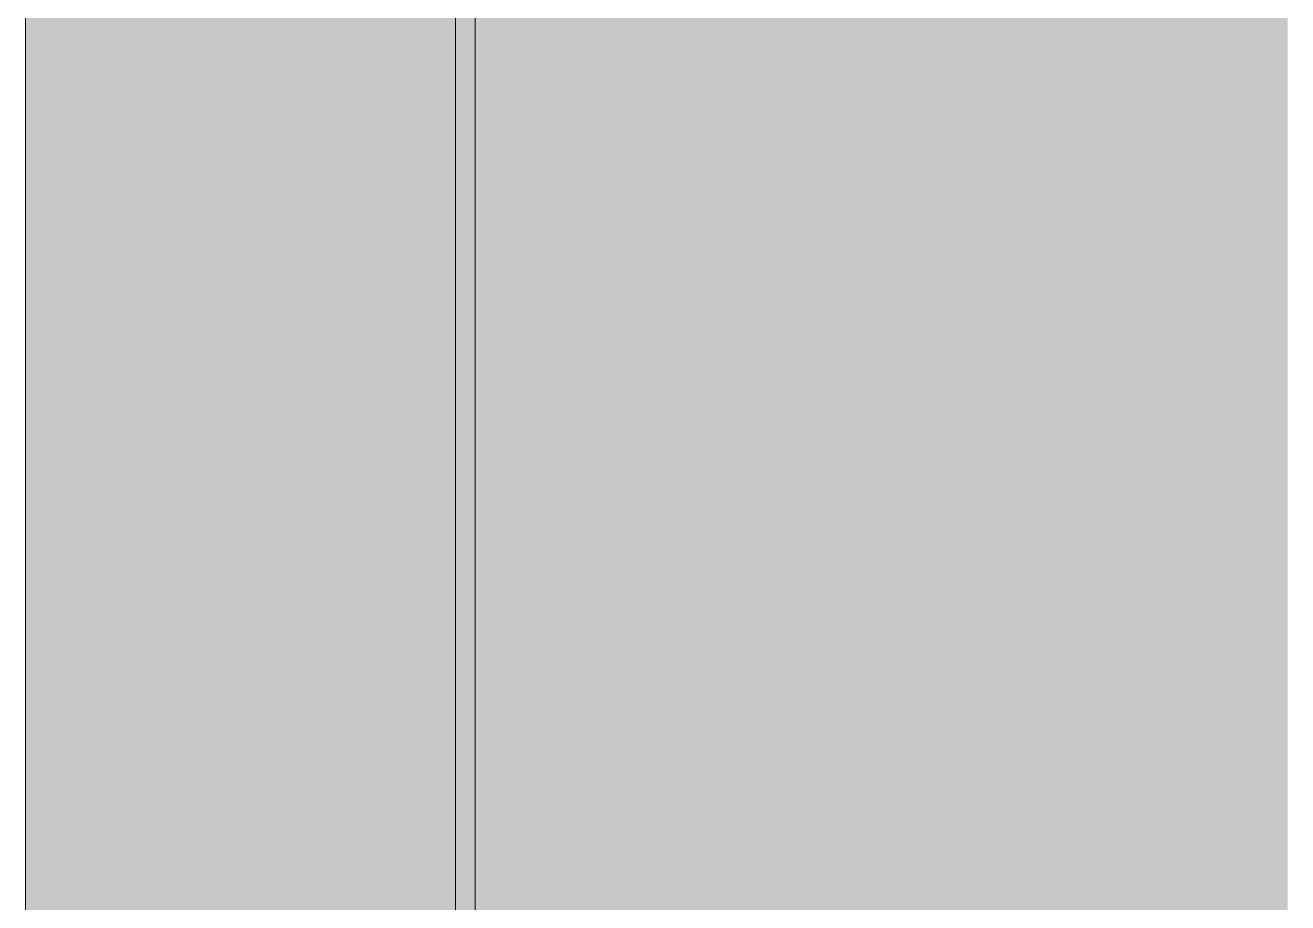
# Model space of a CAD drawing. Header units: millimetres. Extents: x 365175 to 2667127, y -330297 to -162108.
# Drawn here: x 1983904 to 1984207.1, y -325697.3 to -325486.5 of the extents above; entities that cross this region are included whole.
import ezdxf

# ---------------------------------------------------------------- set-up
doc = ezdxf.new("R2010")
doc.units = ezdxf.units.MM
doc.header["$MEASUREMENT"] = 0
doc.layers.add('Fenêtres ARCHICAD', color=7, linetype='Continuous')
doc.layers.add('TopoAlt', color=7, linetype='Continuous')

# ---------------------------------------------------------------- blocks, each defined once
blk = doc.blocks.new('Élément de coupe_786_2', base_point=(2255931.67, -327094.36))
at = {"layer": 'TopoAlt', "linetype": 'Continuous', "lineweight": 0, "true_color": 0x000000}
for points in [[(1983904.04, -325244.36), (1983904.04, -326494.36), (1983904.09, -326494.36), (1983904.09, -325244.36)], [(1983904.04, -325244.36), (1983904.04, -326494.36), (1983904.09, -326494.36), (1983904.09, -325244.36)], [(1983904.09, -325244.36), (1983904.09, -326494.36), (1983983.69, -326494.36), (1983983.69, -326194.36), (1984007.34, -326194.36), (1984007.34, -325244.36)], [(1983995.12, -326194.36), (1984007.34, -326194.36), (1984007.34, -325578.76), (1983995.12, -325600.54)]]:
    blk.add_hatch(color=18, dxfattribs=at).paths.add_polyline_path(points)
at = {"layer": 'TopoAlt', "color": 190, "linetype": 'Continuous', "lineweight": 5, "true_color": 0x8002ff}
blk.add_line((1983904.09, -325244.36), (1983904.09, -326494.36), dxfattribs=at)
blk = doc.blocks.new('Élément de coupe_1190_2', base_point=(2255931.67, -327094.36))
at = {"linetype": 'Continuous', "lineweight": 0, "true_color": 0x000000}
blk.add_hatch(color=18, dxfattribs=at).paths.add_polyline_path([(1984007.34, -324494.36), (1984007.34, -327069.36), (1984007.49, -327069.36), (1984007.49, -324494.36)])
blk.add_hatch(color=18, dxfattribs=at).paths.add_polyline_path([(1984007.34, -324494.36), (1984007.34, -327069.36), (1984007.49, -327069.36), (1984007.49, -324494.36)])
at = {"color": 7, "linetype": 'Continuous', "lineweight": 5}
blk.add_line((1984007.34, -327069.36), (1984007.34, -324494.36), dxfattribs=at)
blk = doc.blocks.new('Élément de coupe_1191_2', base_point=(2255931.67, -327094.36))
at = {"linetype": 'Continuous', "lineweight": 0, "true_color": 0x000000}
for points in [[(1984007.49, -324494.36), (1984007.49, -327069.36), (1984031.97, -327069.36), (1984031.97, -325994.36), (1984012.06, -325994.36), (1984012.06, -324494.36)], [(1984007.49, -324494.36), (1984007.49, -327069.36), (1984031.97, -327069.36), (1984031.97, -325994.36), (1984012.06, -325994.36), (1984012.06, -324494.36)], [(1984027.06, -324494.36), (1984012.06, -324494.36), (1984012.06, -325994.36), (1984097.06, -325994.36), (1984097.06, -324494.36)], [(1984027.06, -324494.36), (1984012.06, -324494.36), (1984012.06, -325994.36), (1984097.06, -325994.36), (1984097.06, -324494.36)], [(1984207.05, -324494.36), (1984097.06, -324494.36), (1984097.06, -325994.36), (1984207.05, -325994.36)], [(1984207.05, -324494.36), (1984097.06, -324494.36), (1984097.06, -325994.36), (1984207.05, -325994.36)]]:
    blk.add_hatch(color=18, dxfattribs=at).paths.add_polyline_path(points)
blk = doc.blocks.new('Élément de coupe_1193_2', base_point=(2255931.67, -327094.36))
at = {"layer": 'Fenêtres ARCHICAD', "color": 7, "linetype": 'Continuous', "lineweight": 5}
blk.add_line((1984012.06, -325994.36), (1984012.06, -324494.36), dxfattribs=at)

msp = doc.modelspace()

# ---------------------------------------------------------------- block references
at = {"lineweight": 0}
for name in ['Élément de coupe_1190_2', 'Élément de coupe_1191_2']:
    msp.add_blockref(name, (2255931.67, -327094.361), dxfattribs=at)
at = {"layer": 'Fenêtres ARCHICAD', "lineweight": 0}
msp.add_blockref('Élément de coupe_1193_2', (2255931.67, -327094.361), dxfattribs=at)
at = {"layer": 'TopoAlt', "lineweight": 0}
msp.add_blockref('Élément de coupe_786_2', (2255931.67, -327094.361), dxfattribs=at)

doc.saveas('drawing.dxf')
